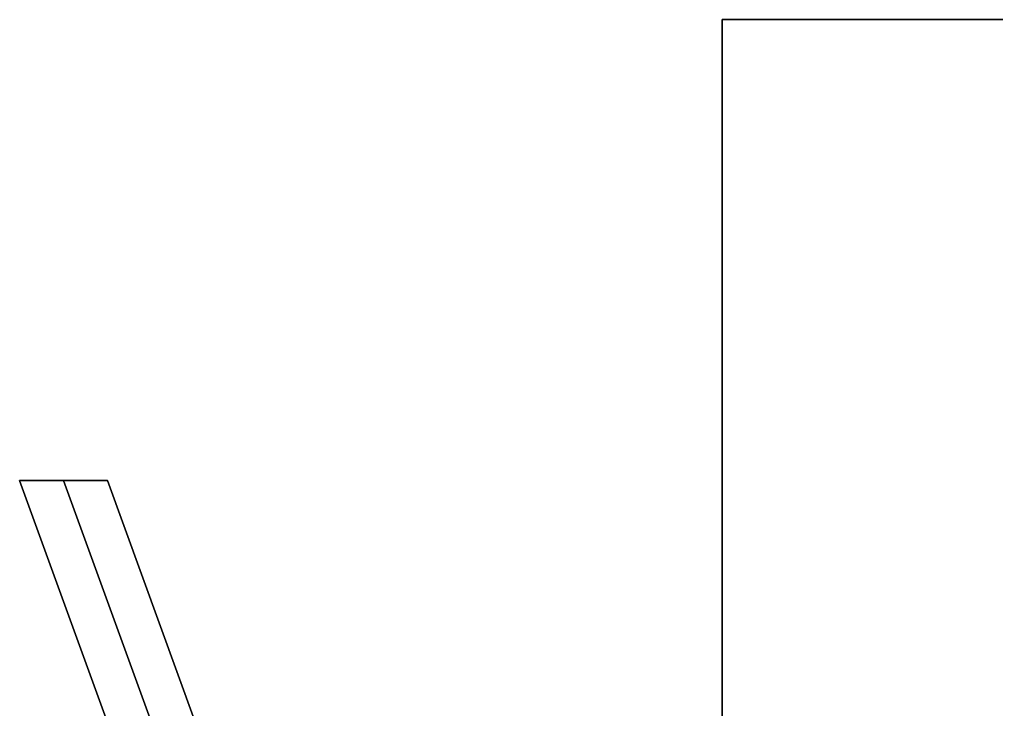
# Model space of a CAD drawing. Header units: millimetres. Extents: x -0.4 to 1.4, y -1.1 to 10.8.
# Drawn here: x -0.41 to -0.1875, y -0.1421 to 0.015 of the extents above; entities that cross this region are included whole.
import ezdxf

# ---------------------------------------------------------------- set-up
doc = ezdxf.new("R2010")
doc.units = ezdxf.units.MM

msp = doc.modelspace()

# ---------------------------------------------------------------- linework, layer by layer
for points in [[(-0.25, 0.015, 0.145), (-0.25, -0.21, 0.17), (-0.25, -0.21, 0.18), (-0.25, 0.015, 0.155)], [(-0.105, 0.015, 0.155), (-0.105, 0.015, 0.145), (-0.25, 0.015, 0.145), (-0.25, 0.015, 0.155)], [(-0.105, 0.015, 0.145), (-0.105, -0.21, 0.17), (-0.25, -0.21, 0.17), (-0.25, 0.015, 0.145)], [(-0.25, 0.015, 0.155), (-0.25, -0.21, 0.18), (-0.105, -0.21, 0.18), (-0.105, 0.015, 0.155)], [(-0.4, -0.09, 0.92), (-0.41, -0.09, 0.91), (-0.37, -0.2, 0.96), (-0.36, -0.2, 0.97)], [(-0.41, -0.09, 0.91), (-0.4, -0.09, 0.9), (-0.36, -0.2, 0.95), (-0.37, -0.2, 0.96)], [(-0.39, -0.09, 0.91), (-0.4, -0.09, 0.9), (-0.41, -0.09, 0.91), (-0.4, -0.09, 0.92)], [(-0.39, -0.09, 0.91), (-0.4, -0.09, 0.92), (-0.36, -0.2, 0.97), (-0.35, -0.2, 0.96)], [(-0.4, -0.09, 0.9), (-0.39, -0.09, 0.91), (-0.35, -0.2, 0.96), (-0.36, -0.2, 0.95)]]:
    msp.add_3dface(points)

doc.saveas('drawing.dxf')
